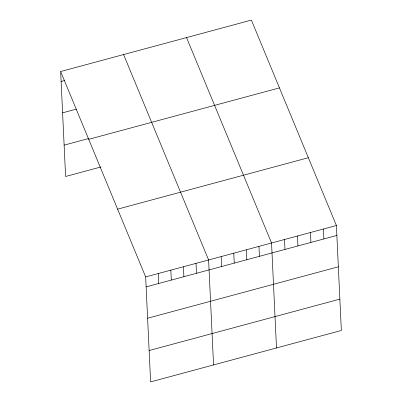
<?xml version="1.0" encoding="UTF-8"?>
<svg xmlns="http://www.w3.org/2000/svg" width="402" height="402" viewBox="0 0 402 402"><rect width="100%" height="100%" fill="white"/><g stroke="black" fill="none" stroke-linecap="round" stroke-linejoin="round"><path stroke-width="0.6" d="M60.652 71.526L251.391 20.1L336.399 225.507L341.348 330.474L150.609 381.9L145.66 276.933L60.652 71.526L65.601 176.493L100.972 166.956M61.124 81.47L64.717 80.5M62.601 112.826L76.39 109.108M64.124 145.137L88.701 138.509M88.706 139.313L279.44 87.882M117.605 209.151L308.344 157.72M145.66 276.933L336.399 225.507M146.127 286.872L336.866 235.446M147.609 318.233L338.343 266.802M149.132 350.539L339.866 299.113M186.538 37.587L271.546 242.994L276.496 347.956M123.595 54.556L208.603 259.963L213.552 364.931M323.429 229.004L323.896 238.944M310.455 232.502L310.927 242.441M297.485 235.999L297.957 245.939M284.515 239.497L284.983 249.436M258.958 246.386L259.426 256.325M246.371 249.783L246.838 259.722M233.778 253.175L234.25 263.114M221.19 256.566L221.658 266.511M196.015 263.355L196.483 273.295M183.428 266.752L183.895 276.692M170.835 270.144L171.307 280.083M158.247 273.541L158.715 283.48"/></g></svg>
